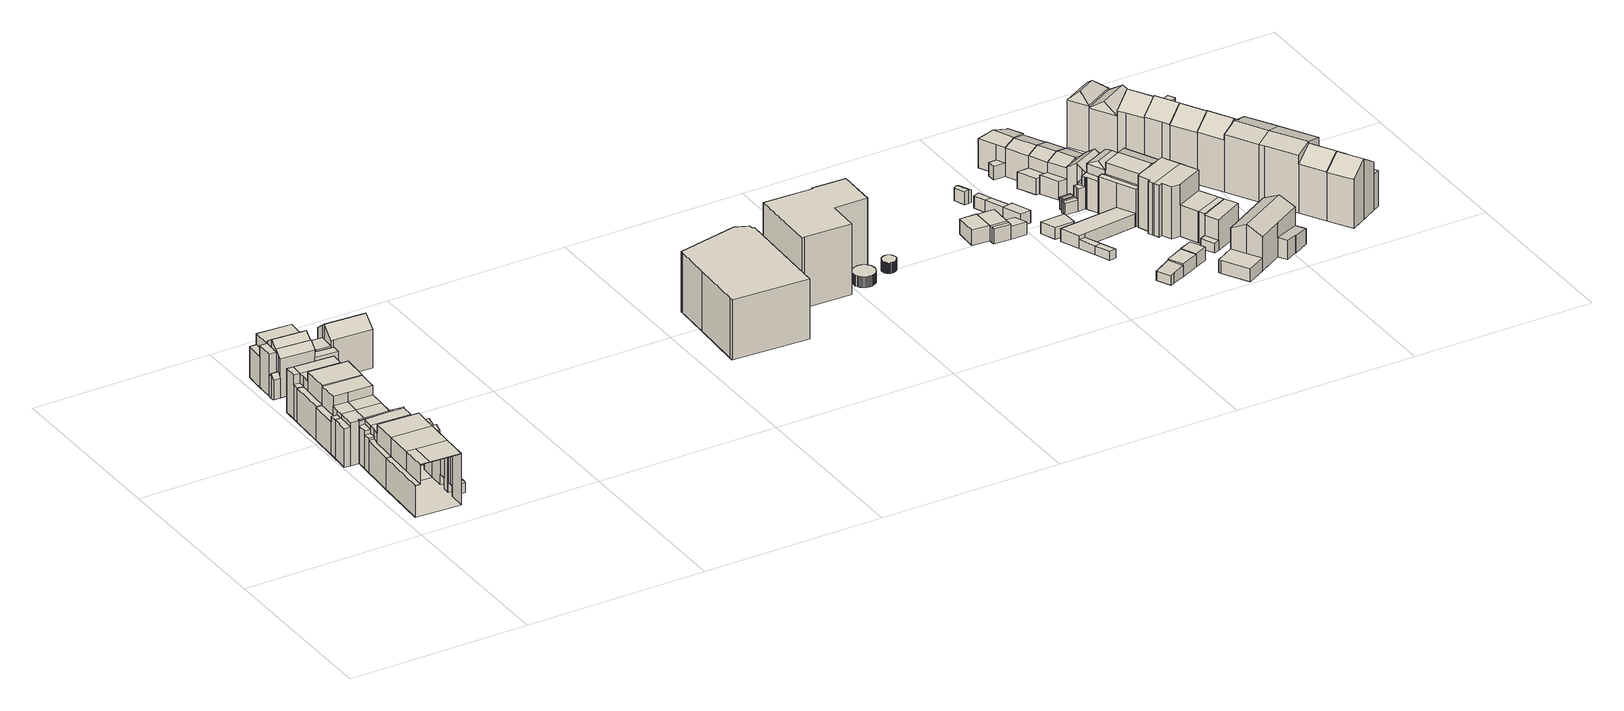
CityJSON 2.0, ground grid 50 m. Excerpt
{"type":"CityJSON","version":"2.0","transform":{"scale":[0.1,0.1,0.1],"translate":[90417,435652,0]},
"CityObjects":{
"building1":{"type":"Building","attributes":{"TerrainHeight":2.44,"bron_tex":"UltraCAM-X 10cm juni 2008","voll_tex":"complete","bron_geo":"Lidar 15-30 punten - nov. 2008","status":"1"},"geometry":[{"type":"MultiSurface","lod":"2","boundaries":[[[0,1,2,3]],[[1,4,5,6,7,2]],[[3,7,8,9,10,11]],[[12,13,14,15,16]],[[17,18,19,20]],[[21,22,23,24]],[[25,26,22,21]],[[27,28,29,30,31,32,33,34,35,36,37,38]],[[24,23,34,33]],[[23,22,39,34]],[[22,26,35,39]],[[26,25,36,35]],[[3,11,15,14]],[[10,9,29,28]],[[9,8,17,20]],[[8,7,40,32]],[[12,16,27,38]],[[13,12,41,42]],[[20,19,30,29]],[[19,18,31,30]],[[18,17,32,31]],[[0,3,14,13]],[[1,0,43,44]],[[7,6,33,40]],[[6,45,21,24]],[[45,5,25,21]],[[5,4,37,36]],[[4,1,44,46]]]}]},
"building2":{"type":"Building","attributes":{"TerrainHeight":2.36,"bron_tex":"UltraCAM-X 10cm juni 2008","voll_tex":"complete","bron_geo":"Lidar 15-30 punten - nov. 2008","status":"1"},"geometry":[{"type":"MultiSurface","lod":"2","boundaries":[[[47,48,49,50]],[[11,10,51,52,53,54]],[[55,56,57]],[[58,59,60,61,62]],[[63,64,65,66,67,68,69]],[[57,70,71,55]],[[72,73,74,75,76]],[[68,67,77,56,55]],[[78,79,80,81]],[[82,83,84,85]],[[86,87,88,89,90,91,92,93,94,95,28,27,96,97]],[[48,47,98,99]],[[49,48,58,62]],[[11,54,61,60]],[[54,53,64,63]],[[53,52,92,100]],[[52,51,82,85]],[[51,10,28,95]],[[59,58,99,27]],[[60,59,16,15]],[[63,69,62,61]],[[69,68,50,49]],[[67,66,88,101]],[[66,65,78,81]],[[65,64,100,91]],[[55,71,76,75]],[[73,72,96,98]],[[72,76,97,96]],[[74,73,47,50]],[[68,55,75,74]],[[77,67,101,87]],[[85,84,93,92]],[[84,83,94,93]],[[83,82,95,94]],[[81,80,89,88]],[[80,79,90,89]],[[79,78,91,90]]]}]},
"building3":{"type":"Building","attributes":{"TerrainHeight":2.09,"bron_tex":"UltraCAM-X 10cm juni 2008","voll_tex":"complete","bron_geo":"Lidar 15-30 punten - nov. 2008","status":"1"},"geometry":[{"type":"MultiSurface","lod":"2","boundaries":[[[102,103,104,105,106]],[[107,108,109,110]],[[111,112,113,114,115]],[[116,115,117,118,119]],[[120,121,122,111,115,116]],[[123,124,125,126]],[[112,127,113]],[[115,114,128,129,117]],[[130,131,132,133,134]],[[135,136,137,138,139,140,141,142,143,144]],[[144,143,145,146,147]],[[148,149,150,151,152,153,154,155,156,157,158,87,86,97,159]],[[107,110,160,161]],[[110,109,131,130]],[[143,142,153,152]],[[142,141,154,153]],[[141,140,155,154]],[[140,139,156,155]],[[139,138,157,156]],[[138,137,158,157]],[[137,136,87,158]],[[114,113,135,162]],[[112,111,57,56]],[[116,119,109,108]],[[119,118,132,131]],[[120,116,125,124]],[[111,122,70,57]],[[122,121,71,70]],[[121,120,163,97]],[[123,126,161,159]],[[126,125,108,107]],[[124,123,159,163]],[[113,127,136,135]],[[127,112,56,77]],[[129,128,144,147]],[[128,114,162,144]],[[130,134,148,160]],[[146,145,151,150]],[[145,143,152,151]],[[102,106,133,132]],[[105,104,150,149]],[[104,103,147,146]],[[164,102,118,117]],[[103,164,117,129]]]}]},
"building4":{"type":"Building","attributes":{"TerrainHeight":1.92,"bron_tex":"UltraCAM-X 10cm juni 2008","voll_tex":"complete","bron_geo":"Lidar 15-30 punten - nov. 2008","status":"1"},"geometry":[{"type":"MultiSurface","lod":"2","boundaries":[[[165,166,167,168]],[[169,170,171,172,173,174]],[[175,176,177,178]],[[179,180,181,182]],[[180,183,184,181]],[[185,186,187,188,189]],[[190,191,183,180,192]],[[148,193,194,195,196,197,198,149]],[[179,182,193,199]],[[182,181,200,193]],[[180,179,168,167]],[[181,184,194,200]],[[184,183,201,194]],[[185,189,202,148]],[[186,185,134,133]],[[190,192,188,187]],[[192,180,167,166]],[[183,191,203,201]],[[165,168,199,202]],[[166,165,189,188]],[[169,174,187,186]],[[174,173,191,190]],[[173,172,195,203]],[[172,171,175,178]],[[171,170,149,198]],[[170,169,106,105]],[[178,177,196,195]],[[177,176,197,196]],[[176,175,198,197]]]}]},
"building5":{"type":"Building","attributes":{"TerrainHeight":2.01,"bron_tex":"UltraCAM-X 10cm juni 2008","voll_tex":"complete","bron_geo":"Lidar 15-30 punten - nov. 2008","status":"1"},"geometry":[{"type":"MultiSurface","lod":"2","boundaries":[[[204,205,206,207,208,209]],[[210,211,212,213,214,215]],[[207,206,210,215]],[[206,205,211,210]],[[205,204,212,211]]]}]},
"building6":{"type":"Building","attributes":{"TerrainHeight":1.66,"bron_tex":"UltraCAM-X 10cm juni 2008","voll_tex":"complete","bron_geo":"Lidar 15-30 punten - nov. 2008","status":"1"},"geometry":[{"type":"MultiSurface","lod":"2","boundaries":[[[216,217,218,219,220]],[[221,222,223,224]],[[225,226,227,228,229]],[[220,219,230,231]],[[232,233,234,235]],[[236,237,233,232]],[[238,239,240,241]],[[242,243,244,245,246,247,248]],[[249,250,251,243,242]],[[252,253,254,255]],[[228,256,257,258,259]],[[260,261,262,263,264,265]],[[266,267,210,215,214,213,212,268,269,270,271,272]],[[242,248,264,273]],[[248,247,240,239]],[[247,246,272,274]],[[246,245,275,272]],[[245,244,266,275]],[[244,243,276,266]],[[249,242,273,263]],[[243,251,267,276]],[[251,250,210,267]],[[250,249,277,210]],[[232,235,278,279]],[[236,232,279,268]],[[237,236,268,280]],[[252,255,269,281]],[[255,254,282,269]],[[228,259,254,253]],[[259,258,270,282]],[[258,257,271,270]],[[257,256,238,241]],[[241,240,274,271]],[[265,264,239,238]],[[263,262,215,277]],[[262,261,208,207]],[[261,260,209,208]],[[216,220,283,226]],[[219,218,260,284]],[[218,217,285,209]],[[286,224,234,233]],[[221,286,233,237]],[[224,223,217,216]],[[223,222,204,285]],[[222,221,280,212]],[[225,229,281,278]],[[229,228,253,252]],[[226,225,235,234]],[[220,231,227,283]],[[231,230,256,227]],[[230,219,284,265]]]}]},
"building7":{"type":"Building","attributes":{"TerrainHeight":2.11,"bron_tex":"UltraCAM-X 10cm juni 2008","voll_tex":"complete","bron_geo":"Lidar 15-30 punten - nov. 2008","status":"1"},"geometry":[{"type":"MultiSurface","lod":"2","boundaries":[[[287,288,289,290,291,292,293,294,295,296]],[[297,298,299,300,301,302,303,304,305,306]],[[287,296,299,298]],[[296,295,300,299]],[[295,294,301,300]],[[294,293,302,301]],[[293,292,303,302]],[[292,291,304,303]],[[291,290,305,304]],[[290,289,306,305]],[[289,288,297,306]],[[288,287,298,297]]]}]},
"building8":{"type":"Building","attributes":{"TerrainHeight":1.69,"bron_tex":"UltraCAM-X 10cm juni 2008","voll_tex":"complete","bron_geo":"Lidar 15-30 punten - nov. 2008","status":"1"},"geometry":[{"type":"MultiSurface","lod":"2","boundaries":[[[307,308,309,310,311,312,313,314,315]],[[316,317,318,319,320,321,322,323,324]],[[315,314,318,317]],[[314,313,319,318]],[[313,312,320,319]],[[312,311,321,320]],[[311,310,322,321]],[[310,309,323,322]],[[309,308,324,323]],[[308,307,316,324]],[[307,315,317,316]]]}]},
"building9":{"type":"Building","attributes":{"TerrainHeight":2.15,"bron_tex":"UltraCAM-X 10cm juni 2008","voll_tex":"complete","bron_geo":"Lidar 15-30 punten - nov. 2008","status":"1"},"geometry":[{"type":"MultiSurface","lod":"2","boundaries":[[[325,326,327,328,329,330,331,332,333,334,335,336,337,338,339,340,341,342,343,344,345,346,347,348,349,350,351,352,353,354,355,356,357,358,359,360,361,362,363,364,365,366,367,368,369,370,371,372,373,374,375,376,377,378]],[[379,380,381,382,383,384,385,386,387,388,389,390,391,392,393,394,395,396,397,398,399,400,401,402,403,404,405,406,407,408,409,410,411,412,413,414,415,416,417,418,419,420,421,422,423,424,425,426,427,428,429,430,431,432]],[[325,378,401,400]],[[378,377,402,401]],[[377,376,403,402]],[[376,375,404,403]],[[375,374,405,404]],[[374,373,406,405]],[[373,372,407,406]],[[372,371,408,407]],[[371,370,409,408]],[[370,369,410,409]],[[369,368,411,410]],[[368,367,412,411]],[[367,366,413,412]],[[366,365,414,413]],[[365,364,415,414]],[[364,363,416,415]],[[363,362,417,416]],[[362,361,418,417]],[[361,360,419,418]],[[360,359,420,419]],[[359,358,421,420]],[[358,357,422,421]],[[357,356,423,422]],[[356,355,424,423]],[[355,354,425,424]],[[354,353,426,425]],[[353,352,427,426]],[[352,351,428,427]],[[351,350,429,428]],[[350,349,430,429]],[[349,348,431,430]],[[348,347,432,431]],[[347,346,379,432]],[[346,345,380,379]],[[345,344,381,380]],[[344,343,382,381]],[[343,342,383,382]],[[342,341,384,383]],[[341,340,385,384]],[[340,339,386,385]],[[339,338,387,386]],[[338,337,388,387]],[[337,336,389,388]],[[336,335,390,389]],[[335,334,391,390]],[[334,333,392,391]],[[333,332,393,392]],[[332,331,394,393]],[[331,330,395,394]],[[330,329,396,395]],[[329,328,397,396]],[[328,327,398,397]],[[327,326,399,398]],[[326,325,400,399]]]}]},
"building10":{"type":"Building","attributes":{"TerrainHeight":2.15,"bron_tex":"UltraCAM-X 10cm juni 2008","voll_tex":"complete","bron_geo":"Lidar 15-30 punten - nov. 2008","status":"1"},"geometry":[{"type":"MultiSurface","lod":"2","boundaries":[[[433,434,435,436,437,438,439,440,441,442,443,444,445,446,447,448,449,450,451,452,453,454,455,456,457,458,459,460,461,462,463,464,465,466,467,468,469,470,471,472,473,474,475,476,477,478,479,480,481,482,483,484,485,486,487,488,489,490,491,492,493]],[[494,495,496,497,498,499,500,501,502,503,504,505,506,507,508,509,510,511,512,513,514,515,516,517,518,519,520,521,522,523,524,525,526,527,528,529,530,531,532,533,534,535,536,537,538]],[[433,493,526,525]],[[493,492,539,526]],[[492,491,527,539]],[[491,490,540,527]],[[490,489,528,540]],[[489,488,541,528]],[[488,487,529,541]],[[487,486,542,529]],[[486,485,530,542]],[[485,484,531,530]],[[484,483,543,531]],[[483,482,532,543]],[[482,481,544,532]],[[481,480,533,544]],[[480,479,534,533]],[[479,478,535,534]],[[478,477,536,535]],[[477,476,537,536]],[[476,475,545,537]],[[475,474,538,545]],[[474,473,494,538]],[[473,472,495,494]],[[472,471,546,495]],[[471,470,496,546]],[[470,469,497,496]],[[469,468,498,497]],[[468,467,547,498]],[[467,466,499,547]],[[466,465,500,499]],[[465,464,501,500]],[[464,463,502,501]],[[463,462,503,502]],[[462,461,504,503]],[[461,460,548,504]],[[460,459,505,548]],[[459,458,506,505]],[[458,457,549,506]],[[457,456,507,549]],[[456,455,550,507]],[[455,454,508,550]],[[454,453,551,508]],[[453,452,509,551]],[[452,451,510,509]],[[451,450,552,510]],[[450,449,511,552]],[[449,448,512,511]],[[448,447,513,512]],[[447,446,514,513]],[[446,445,515,514]],[[445,444,516,515]],[[444,443,553,516]],[[443,442,517,553]],[[442,441,518,517]],[[441,440,519,518]],[[440,439,520,519]],[[439,438,521,520]],[[438,437,554,521]],[[437,436,522,554]],[[436,435,523,522]],[[435,434,524,523]],[[434,433,525,524]]]}]},
"building11":{"type":"Building","attributes":{"TerrainHeight":1.33,"bron_tex":"UltraCAM-X 10cm juni 2008","voll_tex":"complete","bron_geo":"Lidar 15-30 punten - nov. 2008","status":"1"},"geometry":[{"type":"MultiSurface","lod":"2","boundaries":[[[555,556,557,558,559]],[[559,558,560,561,562]],[[563,564,565,566]],[[567,568,556,555]],[[569,570,571,572,573,574,575]],[[555,559,571,576]],[[558,557,577,578]],[[557,556,579,577]],[[562,561,574,580]],[[561,560,575,574]],[[560,558,578,581]],[[563,566,573,572]],[[566,565,580,573]],[[565,564,559,562]],[[564,563,572,571]],[[567,555,576,570]],[[556,568,582,579]],[[568,567,570,569]]]}]},
"building12":{"type":"Building","attributes":{"TerrainHeight":1.66,"bron_tex":"UltraCAM-X 10cm juni 2008","voll_tex":"complete","bron_geo":"Lidar 15-30 punten - nov. 2008","status":"1"},"geometry":[{"type":"MultiSurface","lod":"2","boundaries":[[[582,583,584,581]],[[575,585,586,569]],[[581,584,585,575]],[[584,583,586,585]],[[583,582,569,586]]]}]},
"building13":{"type":"Building","attributes":{"TerrainHeight":2.6,"bron_tex":"UltraCAM-X 10cm juni 2008","voll_tex":"complete","bron_geo":"Lidar 15-30 punten - nov. 2008","status":"1"},"geometry":[{"type":"MultiSurface","lod":"2","boundaries":[[[587,588,589,590]],[[590,589,591,592]],[[593,594,595,596]],[[587,590,597,593]],[[589,588,596,598]],[[588,587,593,596]],[[590,592,594,597]],[[592,591,595,594]],[[591,589,598,595]]]}]},
"building14":{"type":"Building","attributes":{"TerrainHeight":2.44,"bron_tex":"UltraCAM-X 10cm juni 2008","voll_tex":"complete","bron_geo":"Lidar 15-30 punten - nov. 2008","status":"1"},"geometry":[{"type":"MultiSurface","lod":"2","boundaries":[[[599,600,601,602]],[[603,604,605,606]],[[599,602,605,604]],[[602,601,606,605]],[[600,599,604,603]]]}]},
"building15":{"type":"Building","attributes":{"TerrainHeight":2.37,"bron_tex":"UltraCAM-X 10cm juni 2008","voll_tex":"complete","bron_geo":"Lidar 15-30 punten - nov. 2008","status":"1"},"geometry":[{"type":"MultiSurface","lod":"2","boundaries":[[[601,600,607,608]],[[603,606,609,610]],[[601,608,609,606]],[[607,600,603,610]]]}]},
"building16":{"type":"Building","attributes":{"TerrainHeight":2.25,"bron_tex":"UltraCAM-X 10cm juni 2008","voll_tex":"complete","bron_geo":"Lidar 15-30 punten - nov. 2008","status":"1"},"geometry":[{"type":"MultiSurface","lod":"2","boundaries":[[[611,612,613,614,615,616]],[[609,617,618,619,620,610]],[[612,611,608,607]],[[611,616,617,609]],[[616,615,618,617]],[[615,614,619,618]],[[614,613,620,619]],[[613,612,610,620]]]}]},
"building17":{"type":"Building","attributes":{"TerrainHeight":2.05,"bron_tex":"UltraCAM-X 10cm juni 2008","voll_tex":"complete","bron_geo":"Lidar 15-30 punten - nov. 2008","status":"1"},"geometry":[{"type":"MultiSurface","lod":"2","boundaries":[[[621,622,623,624]],[[625,626,627,628]],[[624,623,626,625]],[[622,621,628,627]]]}]},
"building18":{"type":"Building","attributes":{"TerrainHeight":2.06,"bron_tex":"UltraCAM-X 10cm juni 2008","voll_tex":"complete","bron_geo":"Lidar 15-30 punten - nov. 2008","status":"1"},"geometry":[{"type":"MultiSurface","lod":"2","boundaries":[[[623,622,629,630]],[[627,626,631,632]],[[623,630,631,626]],[[630,629,632,631]],[[629,622,627,632]]]}]},
"building19":{"type":"Building","attributes":{"TerrainHeight":2.14,"bron_tex":"UltraCAM-X 10cm juni 2008","voll_tex":"complete","bron_geo":"Lidar 15-30 punten - nov. 2008","status":"1"},"geometry":[{"type":"MultiSurface","lod":"2","boundaries":[[[633,634,635,636]],[[637,638,639,640]],[[633,636,638,637]],[[636,635,639,638]],[[635,634,640,639]],[[634,633,637,640]]]}]},
"building20":{"type":"Building","attributes":{"TerrainHeight":1.8,"bron_tex":"UltraCAM-X 10cm juni 2008","voll_tex":"complete","bron_geo":"Lidar 15-30 punten - nov. 2008","status":"1"},"geometry":[{"type":"MultiSurface","lod":"2","boundaries":[[[641,642,643,644]],[[645,646,647,648,649,650]],[[651,652,653,654]],[[655,656,657,658,659,660]],[[645,650,655,660]],[[650,649,661,655]],[[648,647,658,662]],[[647,646,659,658]],[[646,645,660,659]],[[641,644,663,661]],[[643,642,662,664]],[[642,641,649,648]],[[651,654,656,663]],[[654,653,657,656]],[[653,652,664,657]],[[652,651,644,643]]]}]},
"building21":{"type":"Building","attributes":{"TerrainHeight":2.35,"bron_tex":"UltraCAM-X 10cm juni 2008","voll_tex":"complete","bron_geo":"Lidar 15-30 punten - nov. 2008","status":"1"},"geometry":[{"type":"MultiSurface","lod":"2","boundaries":[[[665,666,667,668]],[[669,670,671,672]],[[673,669,672,674]],[[675,676,677,678,679,680]],[[670,669,681,675]],[[672,671,678,682]],[[671,670,665,668]],[[669,673,676,681]],[[673,674,677,676]],[[674,672,682,677]]]}]},
"building22":{"type":"Building","attributes":{"TerrainHeight":2.33,"bron_tex":"UltraCAM-X 10cm juni 2008","voll_tex":"complete","bron_geo":"Lidar 15-30 punten - nov. 2008","status":"1"},"geometry":[{"type":"MultiSurface","lod":"2","boundaries":[[[683,684,685,686,668,667,687,665]],[[688,689,690,691,692,693]],[[685,694,695,686]],[[675,680,679,678,696,697,698,699,700,701,702]],[[683,665,675,702]],[[687,666,665]],[[687,667,666]],[[685,684,701,703]],[[684,683,702,701]],[[688,693,696,678]],[[690,689,704,699]],[[705,688,668,686]],[[689,705,686,695]],[[695,694,700,704]],[[694,685,703,700]]]}]},
"building23":{"type":"Building","attributes":{"TerrainHeight":2.11,"bron_tex":"UltraCAM-X 10cm juni 2008","voll_tex":"complete","bron_geo":"Lidar 15-30 punten - nov. 2008","status":"1"},"geometry":[{"type":"MultiSurface","lod":"2","boundaries":[[[706,707,708,709,710,711,712,713]],[[714,715,716,708,707,717]],[[718,719,720,721,722,723,724]],[[725,726,727,728]],[[728,727,729,730]],[[725,728,730]],[[731,732,733,734,735,625,628,736,737,738,739,740,741,742]],[[707,706,743,744]],[[706,713,745,743]],[[711,710,734,746]],[[710,709,734]],[[709,708,747,734]],[[714,717,740,739]],[[717,707,744,748]],[[708,716,749,747]],[[716,715,723,722]],[[715,714,739,738]],[[718,724,737,736]],[[724,723,738,737]],[[722,721,735,749]],[[721,720,625,735]],[[720,719,621,624]],[[719,718,736,628]],[[727,726,746,750]],[[726,725,712,711]],[[730,729,733,732]],[[729,727,750,733]],[[725,730,751,752]]]}]},
"building24":{"type":"Building","attributes":{"TerrainHeight":2.54,"bron_tex":"UltraCAM-X 10cm juni 2008","voll_tex":"complete","bron_geo":"Lidar 15-30 punten - nov. 2008","status":"1"},"geometry":[{"type":"MultiSurface","lod":"2","boundaries":[[[753,754,755,756]],[[757,758,759,760,761,762]],[[763,764,765,758,757,766]],[[767,768,769,770,771,772,773,774,775]],[[753,756,774,773]],[[756,755,775,774]],[[754,753,773,772]],[[757,762,768,776]],[[761,760,770,769]],[[760,759,771,770]],[[759,758,777,778]],[[763,766,779,767]],[[766,757,776,779]],[[758,765,780,777]],[[765,764,755,754]],[[764,763,767,775]]]}]},
"building25":{"type":"Building","attributes":{"TerrainHeight":2.59,"bron_tex":"UltraCAM-X 10cm juni 2008","voll_tex":"complete","bron_geo":"Lidar 15-30 punten - nov. 2008","status":"1"},"geometry":[{"type":"MultiSurface","lod":"2","boundaries":[[[781,782,783,784,785,786]],[[787,788,789,790,791]],[[788,792,793,794,789]],[[795,796,797,798,799,800,801,802,803,804,805]],[[781,786,795,805]],[[784,783,803,801]],[[783,782,804,803]],[[782,781,805,804]],[[788,787,806,807]],[[787,791,797,796]],[[791,790,798,797]],[[792,788,807,808]],[[794,793,800,799]],[[793,792,786,785]]]}]},
"building26":{"type":"Building","attributes":{"TerrainHeight":2.78,"bron_tex":"UltraCAM-X 10cm juni 2008","voll_tex":"complete","bron_geo":"Lidar 15-30 punten - nov. 2008","status":"1"},"geometry":[{"type":"MultiSurface","lod":"2","boundaries":[[[778,777,807,806,809]],[[777,780,808,807]],[[772,771,810,796,795]],[[778,809,810,771]],[[809,806,796,810]],[[808,780,772,795]]]}]},
"building27":{"type":"Building","attributes":{"TerrainHeight":2.46,"bron_tex":"UltraCAM-X 10cm juni 2008","voll_tex":"complete","bron_geo":"Lidar 15-30 punten - nov. 2008","status":"1"},"geometry":[{"type":"MultiSurface","lod":"2","boundaries":[[[811,812,813,814,815,816]],[[817,818,819,820,821]],[[818,822,823,819]],[[799,798,824,825,826,827,802,801,800]],[[812,811,801,802]],[[811,816,828,829]],[[816,815,799,800]],[[814,813,827,826]],[[813,812,802,827]],[[829,828,785,784]],[[818,817,790,789]],[[817,821,824,798]],[[821,820,825,824]],[[830,819,831]],[[822,818,789,794]],[[819,832,831]],[[823,822,815,814]]]}]},
"building28":{"type":"Building","attributes":{"TerrainHeight":2.42,"bron_tex":"UltraCAM-X 10cm juni 2008","voll_tex":"complete","bron_geo":"Lidar 15-30 punten - nov. 2008","status":"1"},"geometry":[{"type":"MultiSurface","lod":"2","boundaries":[[[833,834,835,836]],[[834,837,838,839,840,841,835]],[[842,843,844,845]],[[826,825,846,847,848,849,697,696,850]],[[830,836,820]],[[833,832,823]],[[836,835,851,825]],[[834,833,826,852]],[[835,841,846,851]],[[841,840,847,846]],[[838,837,845,844]],[[837,834,852,850]],[[842,845,850,696]],[[843,842,693,692]]]}]},
"building29":{"type":"Building","attributes":{"TerrainHeight":2.33,"bron_tex":"UltraCAM-X 10cm juni 2008","voll_tex":"complete","bron_geo":"Lidar 15-30 punten - nov. 2008","status":"1"},"geometry":[{"type":"MultiSurface","lod":"2","boundaries":[[[853,854,855,856,857]],[[858,859,860,861,862,748,743,745,863,864]],[[854,865,752,751,855]],[[853,865,854]],[[855,751,856]],[[848,847,866,732,731,742,741,740,867,868,699,698,697,849]],[[853,857,840,839]],[[857,856,866,847]],[[858,864,844,843]],[[864,863,839,838]],[[748,862,867,740]],[[862,861,868,867]],[[861,860,699,868]],[[860,859,691,690]],[[859,858,692,691]],[[752,865,713,712]],[[865,853,863,745]],[[856,751,732,866]]]}]},
"building30":{"type":"Building","attributes":{"TerrainHeight":2.3,"bron_tex":"UltraCAM-X 10cm juni 2008","voll_tex":"complete","bron_geo":"Lidar 15-30 punten - nov. 2008","status":"1"},"geometry":[{"type":"MultiSurface","lod":"2","boundaries":[[[869,870,871,872,873,874,875,876]],[[733,877,878,879,880,881,882,734]],[[869,876,734,882]],[[876,875,733,734]],[[875,874,877,733]],[[873,872,879,878]],[[872,871,880,879]],[[871,870,881,880]],[[870,869,882,881]]]}]},
"building31":{"type":"Building","attributes":{"TerrainHeight":2.3,"bron_tex":"UltraCAM-X 10cm juni 2008","voll_tex":"complete","bron_geo":"Lidar 15-30 punten - nov. 2008","status":"1"},"geometry":[{"type":"MultiSurface","lod":"2","boundaries":[[[874,873,883,884,885,886,887]],[[877,888,889,890,891,892,878]],[[874,887,888,877]],[[887,886,893,894]],[[886,885,890,889]],[[885,884,891,890]],[[884,883,892,891]],[[883,873,878,892]]]}]},
"building32":{"type":"Building","attributes":{"TerrainHeight":2.46,"bron_tex":"UltraCAM-X 10cm juni 2008","voll_tex":"complete","bron_geo":"Lidar 15-30 punten - nov. 2008","status":"1"},"geometry":[{"type":"MultiSurface","lod":"2","boundaries":[[[893,895,896,897,898,894]],[[889,888,899,900,901,902]],[[894,898,899,888]],[[898,897,900,899]],[[896,895,902,901]],[[895,893,889,902]]]}]},
"building33":{"type":"Building","attributes":{"TerrainHeight":2.45,"bron_tex":"UltraCAM-X 10cm juni 2008","voll_tex":"complete","bron_geo":"Lidar 15-30 punten - nov. 2008","status":"1"},"geometry":[{"type":"MultiSurface","lod":"2","boundaries":[[[903,904,905,906]],[[897,896,907,908,909]],[[910,911,912,913]],[[901,900,914,915,916,917,918]],[[903,906,918,917]],[[905,904,916,919]],[[904,903,917,916]],[[897,909,914,900]],[[909,908,920,914]],[[921,907,910]],[[907,896,901,918]],[[921,913,908]],[[913,912,915,920]],[[912,911,919,915]],[[911,910,906,905]]]}]},
"building34":{"type":"Building","attributes":{"TerrainHeight":2.44,"bron_tex":"UltraCAM-X 10cm juni 2008","voll_tex":"complete","bron_geo":"Lidar 15-30 punten - nov. 2008","status":"1"},"geometry":[{"type":"MultiSurface","lod":"2","boundaries":[[[922,923,924,925,926,927]],[[928,929,930,931,932]],[[933,934,935,936,937]],[[937,938,939,933]],[[940,941,942,943,944,945,946,947,948,949,950]],[[927,926,943,942]],[[926,925,944,943]],[[925,924,945,944]],[[924,923,946,945]],[[923,922,947,946]],[[937,936,942,951]],[[936,935,922,927]],[[935,934,948,947]],[[934,933,952,932]],[[939,938,941,953]],[[938,937,951,941]],[[933,939,928,952]],[[929,928,953,940]],[[932,931,949,948]],[[931,930,950,949]],[[930,929,940,950]]]}]},
"building35":{"type":"Building","attributes":{"TerrainHeight":1.14,"bron_tex":"UltraCAM-X 10cm juni 2008","voll_tex":"complete","bron_geo":"Lidar 15-30 punten - nov. 2008","status":"1"},"geometry":[{"type":"MultiSurface","lod":"2","boundaries":[[[954,955,956,957,958]],[[959,960,961]],[[962,963,964]],[[962,964,959,961,965]],[[964,963,960,959]],[[966,967,968,969,970,971,972,973]],[[958,957,970,969]],[[957,956,971,970]],[[956,955,972,971]],[[961,960,955,954]],[[963,962,966,973]],[[965,961,974,975]],[[960,963,976,977]]]}]},
"building36":{"type":"Building","attributes":{"TerrainHeight":1.16,"bron_tex":"UltraCAM-X 10cm juni 2008","voll_tex":"complete","bron_geo":"Lidar 15-30 punten - nov. 2008","status":"1"},"geometry":[{"type":"MultiSurface","lod":"2","boundaries":[[[976,978,979,977]],[[978,980,981,979]],[[976,980,978]],[[973,972,982,983]],[[977,979,984,972]],[[979,981,982,984]],[[980,976,973,983]]]}]},
"building37":{"type":"Building","attributes":{"TerrainHeight":0.5,"bron_tex":"UltraCAM-X 10cm juni 2008","voll_tex":"complete","bron_geo":"Lidar 15-30 punten - nov. 2008","status":"1"},"geometry":[{"type":"MultiSurface","lod":"2","boundaries":[[[985,986,987,988,989]],[[990,985,989,991]],[[992,993,994,995]],[[982,996,997,998,999,983]],[[985,990,981,1000]],[[990,991,993,992]],[[992,995,996,982]],[[995,994,997,996]],[[986,985,1000,980]],[[988,987,999,998]],[[987,986,983,999]]]}]},
"building38":{"type":"Building","attributes":{"TerrainHeight":0.2,"bron_tex":"UltraCAM-X 10cm juni 2008","voll_tex":"complete","bron_geo":"Lidar 15-30 punten - nov. 2008","status":"1"},"geometry":[{"type":"MultiSurface","lod":"2","boundaries":[[[1001,1002,1003,1004,1005]],[[1006,1001,1005,1007]],[[1008,1009,1010,1011]],[[998,997,1012,1013,1014,1015]],[[1001,1006,991,989]],[[1006,1007,1010,1009]],[[1007,1005,1016,1017]],[[1009,1008,994,993]],[[1008,1011,1012,997]],[[1011,1010,1013,1012]],[[1002,1001,989,988]],[[1005,1004,1018,1016]],[[1004,1003,1015,1014]],[[1003,1002,998,1015]]]}]},
"building39":{"type":"Building","attributes":{"TerrainHeight":0.25,"bron_tex":"UltraCAM-X 10cm juni 2008","voll_tex":"complete","bron_geo":"Lidar 15-30 punten - nov. 2008","status":"1"},"geometry":[{"type":"MultiSurface","lod":"2","boundaries":[[[1016,1018,1019,1020]],[[1017,1016,1020,1021]],[[1014,1013,1022,1023]],[[1017,1021,1022,1013]],[[1019,1018,1014,1023]]]}]},
"building40":{"type":"Building","attributes":{"TerrainHeight":0.2,"bron_tex":"UltraCAM-X 10cm juni 2008","voll_tex":"complete","bron_geo":"Lidar 15-30 punten - nov. 2008","status":"1"},"geometry":[{"type":"MultiSurface","lod":"2","boundaries":[[[1024,1025,1026,1027]],[[1028,1024,1027,1029]],[[1023,1022,1030,1031]],[[1025,1024,1020,1019]],[[1027,1032,1033]],[[1026,1025,1023,1031]],[[1024,1028,1021,1020]],[[1028,1029,1030,1022]],[[1034,1035,1033]],[[1035,1027,1033]]]}]},
"building41":{"type":"Building","attributes":{"TerrainHeight":-0.03,"bron_tex":"UltraCAM-X 10cm juni 2008","voll_tex":"complete","bron_geo":"Lidar 15-30 punten - nov. 2008","status":"1"},"geometry":[{"type":"MultiSurface","lod":"2","boundaries":[[[1036,1033,1037,1038,1039]],[[1033,1040,1041,1037]],[[1042,1043,1044,1045]],[[1031,1030,1046,1047,1048,1049,1050]],[[1034,1036,1029]],[[1036,1039,1043,1042]],[[1039,1038,1049,1048]],[[1040,1032,1026]],[[1041,1040,1031,1050]],[[1042,1045,1046,1030]],[[1045,1044,1047,1046]],[[1044,1043,1048,1047]]]}]},
"building42":{"type":"Building","attributes":{"TerrainHeight":-0.03,"bron_tex":"UltraCAM-X 10cm juni 2008","voll_tex":"complete","bron_geo":"Lidar 15-30 punten - nov. 2008","status":"1"},"geometry":[{"type":"MultiSurface","lod":"2","boundaries":[[[1038,1037,1051,1052]],[[1037,1041,1053,1054,1051]],[[1050,1049,1055,1056,1057]],[[1038,1052,1055,1049]],[[1052,1051,1058,1059]],[[1051,1054,1060,1058]],[[1054,1053,1057,1056]],[[1053,1041,1050,1057]]]}]},
"building43":{"type":"Building","attributes":{"TerrainHeight":0.2,"bron_tex":"UltraCAM-X 10cm juni 2008","voll_tex":"complete","bron_geo":"Lidar 15-30 punten - nov. 2008","status":"1"},"geometry":[{"type":"MultiSurface","lod":"2","boundaries":[[[1058,1061,1062,1063,1064,1059]],[[1060,1065,1061,1058]],[[1056,1055,1066,1067,1068,1069]],[[1059,1064,1066,1055]],[[1064,1063,1070,1071]],[[1063,1062,1072,1073]],[[1062,1061,1074,1075]],[[1061,1065,1076,1074]],[[1065,1060,1056,1069]]]}]},
"building44":{"type":"Building","attributes":{"TerrainHeight":0.34,"bron_tex":"UltraCAM-X 10cm juni 2008","voll_tex":"complete","bron_geo":"Lidar 15-30 punten - nov. 2008","status":"1"},"geometry":[{"type":"MultiSurface","lod":"2","boundaries":[[[1074,1076,1077,1078]],[[1075,1074,1078,1079,1080]],[[1081,1082,1083,1084]],[[1069,1068,1085,1086,1087,1088,1089]],[[1078,1077,1089,1090]],[[1077,1076,1069,1089]],[[1075,1080,1091,1072]],[[1080,1079,1082,1081]],[[1079,1078,1090,1088]],[[1081,1084,1092,1091]],[[1084,1083,1087,1086]],[[1083,1082,1088,1087]]]}]},
"building45":{"type":"Building","attributes":{"TerrainHeight":-0.03,"bron_tex":"UltraCAM-X 10cm juni 2008","voll_tex":"complete","bron_geo":"Lidar 15-30 punten - nov. 2008","status":"1"},"geometry":[{"type":"MultiSurface","lod":"2","boundaries":[[[1093,1094,1095,1096]],[[1094,1097,1098,1095]],[[1099,1100,1101,1102]],[[1093,1096,1101,1100]],[[1096,1095,1103,1101]],[[1094,1093,1100,1104]],[[1095,1098,1102,1103]],[[1098,1097,1099,1102]],[[1097,1094,1104,1099]]]}]},
"building46":{"type":"Building","attributes":{"TerrainHeight":-0.19,"bron_tex":"UltraCAM-X 10cm juni 2008","voll_tex":"complete","bron_geo":"Lidar 15-30 punten - nov. 2008","status":"1"},"geometry":[{"type":"MultiSurface","lod":"2","boundaries":[[[1105,1106,1107,1108,1109]],[[1110,1111,1112,1113,1114]],[[1105,1109,1111,1110]],[[1109,1108,1112,1111]],[[1108,1107,1113,1112]],[[1107,1106,1114,1113]],[[1106,1105,1110,1114]]]}]},
"building47":{"type":"Building","attributes":{"TerrainHeight":-0.22,"bron_tex":"UltraCAM-X 10cm juni 2008","voll_tex":"complete","bron_geo":"Lidar 15-30 punten - nov. 2008","status":"1"},"geometry":[{"type":"MultiSurface","lod":"2","boundaries":[[[1115,1116,1117,1118]],[[1119,1120,1121,1122]],[[1115,1118,1120,1119]],[[1118,1117,1121,1120]],[[1117,1116,1122,1121]],[[1116,1115,1119,1122]]]}]}
},
"vertices":[
[45,80,144],[71,79,144],[74,151,144],[48,152,144],[157,75,144],[159,121,144],[160,141,144],[160,147,144],[161,163,144],[162,183,144],[164,223,144],[51,228,144],[31,81,89],[45,80,89],[48,152,89],[51,228,89],[38,229,89],[161,163,30],[197,161,30],[198,181,30],[162,183,30],[159,131,30],[195,130,30],[196,140,29],[160,141,29],[159,121,29],[195,120,29],[38,229,0],[164,223,0],[162,183,0],[198,181,0],[197,161,0],[161,163,0],[160,141,0],[196,140,0],[195,120,0],[159,121,0],[157,75,0],[31,81,0],[195,130,0],[160,147,0],[31,81,88],[45,80,88],[45,80,143],[71,79,143],[159,131,144],[157,75,143],
[44,342,95],[43,322,95],[59,322,95],[60,341,95],[166,265,144],[167,285,144],[168,293,144],[54,298,144],[62,371,118],[121,373,118],[62,375,118],[43,322,90],[38,229,90],[51,228,90],[54,298,90],[59,322,90],[54,298,118],[168,293,118],[168,307,118],[170,327,118],[170,336,118],[60,341,118],[59,322,118],[45,375,118],[45,370,118],[45,367,106],[44,342,106],[60,341,106],[62,371,106],[45,370,106],[172,371,118],[168,307,38],[204,305,38],[205,325,38],[170,327,38],[166,265,31],[202,264,31],[203,284,31],[167,285,31],[45,375,0],[172,371,0],[170,327,0],[205,325,0],[204,305,0],[168,307,0],[167,285,0],[203,284,0],[202,264,0],[166,265,0],[45,367,0],[45,370,0],[44,342,0],[43,322,0],[168,293,0],[170,336,0],
[27,463,147],[136,458,147],[137,473,147],[139,512,147],[29,518,147],[8,421,108],[24,420,108],[25,439,108],[9,440,108],[62,375,121],[121,373,121],[132,373,121],[134,414,121],[64,418,121],[24,420,121],[67,461,121],[27,463,121],[25,439,121],[22,371,121],[45,370,121],[45,375,121],[5,372,109],[22,371,109],[24,420,109],[8,421,109],[172,371,121],[135,428,121],[136,458,121],[9,440,93],[25,439,93],[27,463,93],[29,518,93],[12,518,93],[132,373,33],[172,371,33],[257,361,33],[261,360,33],[266,359,33],[272,387,33],[265,388,33],[272,420,33],[169,426,33],[135,428,33],[172,472,33],[137,473,33],[136,458,33],[12,518,0],[139,512,0],[137,473,0],[172,472,0],[169,426,0],[272,420,0],[265,388,0],[272,387,0],[266,359,0],[261,360,0],[257,361,0],[5,372,0],[9,440,0],[8,421,0],[134,414,33],[22,371,0],[67,461,147],
[17,615,97],[34,614,97],[35,633,97],[18,634,97],[29,518,149],[139,512,149],[141,555,149],[142,575,149],[143,586,149],[33,592,149],[141,555,39],[176,553,39],[177,574,39],[142,575,39],[18,634,123],[35,633,123],[37,668,123],[20,669,123],[146,628,123],[148,662,123],[12,518,95],[29,518,95],[33,592,95],[34,614,95],[17,615,95],[33,592,123],[143,586,123],[34,614,123],[20,669,0],[148,662,0],[142,575,0],[177,574,0],[176,553,0],[141,555,0],[18,634,0],[37,668,0],[146,628,0],[17,615,0],[143,586,0],
[135,730,88],[199,726,88],[200,750,88],[153,753,88],[153,755,88],[136,756,88],[200,750,0],[199,726,0],[135,730,0],[136,756,0],[153,755,0],[153,753,0],
[42,756,124],[136,750,124],[136,756,128],[137,775,141],[43,780,141],[41,735,110],[135,730,110],[136,750,127],[42,756,127],[23,757,118],[42,756,118],[45,804,118],[43,804,118],[25,805,118],[139,799,124],[45,804,124],[22,746,70],[41,745,70],[42,756,56],[23,757,56],[22,736,56],[41,735,56],[139,799,62],[196,796,62],[197,821,62],[140,824,62],[195,786,136],[308,779,136],[310,815,108],[241,819,108],[210,820,108],[197,821,108],[196,796,128],[193,750,108],[200,750,108],[307,744,108],[25,805,87],[43,804,87],[46,857,87],[28,858,87],[139,799,118],[140,824,118],[142,852,118],[46,857,118],[136,756,93],[153,755,93],[153,753,93],[193,750,93],[196,796,93],[139,799,93],[310,815,0],[307,744,0],[22,736,0],[28,858,0],[142,852,0],[140,824,0],[210,820,0],[195,786,93],[197,821,0],[241,819,0],[308,779,0],[193,750,0],[23,757,0],[22,746,0],[41,735,0],[25,805,0],[46,857,0],[43,780,118],[137,775,93],[136,750,88],[41,745,118],
[1073,331,169],[1286,321,169],[1296,600,169],[1291,600,169],[1289,612,169],[1254,627,169],[1085,592,169],[1085,585,169],[1081,485,169],[1074,341,169],[1286,321,0],[1073,331,0],[1074,341,0],[1081,485,0],[1085,585,0],[1085,592,0],[1254,627,0],[1289,612,0],[1291,600,0],[1296,600,0],
[1352,455,199],[1482,451,199],[1485,538,199],[1577,536,199],[1580,643,199],[1486,646,199],[1485,643,199],[1349,647,199],[1345,455,199],[1352,455,0],[1345,455,0],[1349,647,0],[1485,643,0],[1486,646,0],[1580,643,0],[1577,536,0],[1485,538,0],[1482,451,0],
[1510,489,30],[1510,486,30],[1510,483,30],[1511,480,30],[1513,476,30],[1515,473,30],[1517,470,30],[1520,467,30],[1523,465,30],[1527,463,30],[1530,461,30],[1534,461,30],[1538,460,30],[1542,460,30],[1547,461,30],[1551,462,30],[1554,464,30],[1558,466,30],[1561,469,30],[1564,472,30],[1566,476,30],[1567,480,30],[1568,483,30],[1569,486,30],[1569,489,30],[1569,492,30],[1568,495,30],[1568,498,30],[1567,501,30],[1565,504,30],[1563,507,30],[1561,509,30],[1559,511,30],[1557,513,30],[1554,515,30],[1551,516,30],[1548,517,30],[1545,518,30],[1542,518,30],[1539,518,30],[1536,518,30],[1533,518,30],[1530,517,30],[1527,516,30],[1524,514,30],[1522,513,30],[1519,511,30],[1517,509,30],[1515,506,30],[1514,504,30],[1512,501,30],[1511,498,30],[1510,495,30],[1510,492,30],[1567,480,0],[1566,476,0],[1564,472,0],[1561,469,0],[1558,466,0],[1554,464,0],[1551,462,0],[1547,461,0],[1542,460,0],[1538,460,0],[1534,461,0],[1530,461,0],[1527,463,0],[1523,465,0],[1520,467,0],[1517,470,0],[1515,473,0],[1513,476,0],[1511,480,0],[1510,483,0],[1510,486,0],[1510,489,0],[1510,492,0],[1510,495,0],[1511,498,0],[1512,501,0],[1514,504,0],[1515,506,0],[1517,509,0],[1519,511,0],[1522,513,0],[1524,514,0],[1527,516,0],[1530,517,0],[1533,518,0],[1536,518,0],[1539,518,0],[1542,518,0],[1545,518,0],[1548,517,0],[1551,516,0],[1554,515,0],[1557,513,0],[1559,511,0],[1561,509,0],[1563,507,0],[1565,504,0],[1567,501,0],[1568,498,0],[1568,495,0],[1569,492,0],[1569,489,0],[1569,486,0],[1568,483,0],
[1601,507,30],[1602,504,30],[1602,502,30],[1603,500,30],[1603,499,30],[1604,498,30],[1605,496,30],[1606,495,30],[1608,493,30],[1609,492,30],[1610,491,30],[1611,491,30],[1613,490,30],[1615,489,30],[1618,489,30],[1620,488,30],[1623,489,30],[1624,489,30],[1626,489,30],[1629,491,30],[1631,492,30],[1632,492,30],[1632,493,30],[1634,495,30],[1635,495,30],[1636,497,30],[1638,500,30],[1638,501,30],[1639,503,30],[1639,506,30],[1639,510,30],[1638,513,30],[1637,516,30],[1635,519,30],[1634,519,30],[1633,521,30],[1630,523,30],[1627,524,30],[1625,525,30],[1624,525,30],[1621,526,30],[1619,526,30],[1618,526,30],[1617,525,30],[1615,525,30],[1613,524,30],[1611,523,30],[1609,522,30],[1608,521,30],[1607,520,30],[1606,520,30],[1606,519,30],[1604,517,30],[1604,516,30],[1603,515,30],[1603,514,30],[1602,513,30],[1602,512,30],[1602,511,30],[1602,510,30],[1601,509,30],[1621,526,0],[1624,525,0],[1627,524,0],[1630,523,0],[1633,521,0],[1635,519,0],[1637,516,0],[1638,513,0],[1639,510,0],[1639,506,0],[1639,503,0],[1638,500,0],[1636,497,0],[1634,495,0],[1632,492,0],[1629,491,0],[1626,489,0],[1623,489,0],[1620,488,0],[1618,489,0],[1615,489,0],[1613,490,0],[1611,491,0],[1609,492,0],[1608,493,0],[1606,495,0],[1605,496,0],[1604,498,0],[1603,500,0],[1602,502,0],[1602,504,0],[1601,507,0],[1601,509,0],[1602,511,0],[1602,513,0],[1603,515,0],[1604,517,0],[1606,519,0],[1607,520,0],[1609,522,0],[1611,523,0],[1613,524,0],[1615,525,0],[1617,525,0],[1619,526,0],[1602,510,0],[1602,512,0],[1603,514,0],[1604,516,0],[1606,520,0],[1608,521,0],[1618,526,0],[1625,525,0],[1634,519,0],[1638,501,0],[1635,495,0],[1632,493,0],[1631,492,0],[1624,489,0],[1610,491,0],[1603,499,0],
[1900,491,43],[1947,489,43],[1947,493,43],[1947,498,42],[1900,500,42],[1948,514,42],[1950,562,42],[1900,563,42],[1851,503,43],[1900,500,43],[1900,563,43],[1854,564,43],[1900,482,42],[1947,480,42],[1947,480,0],[1900,482,0],[1900,500,0],[1851,503,0],[1854,564,0],[1950,562,0],[1948,514,0],[1900,491,0],[1947,493,36],[1947,498,36],[1947,489,36],[1900,563,0],[1948,514,36],[1947,480,36],
[1992,479,36],[1978,513,36],[1978,513,0],[1992,479,0],
[1924,708,36],[1936,678,36],[1946,679,40],[1932,710,40],[1955,679,36],[1940,713,36],[1924,708,0],[1940,713,0],[1955,679,0],[1936,678,0],[1932,710,0],[1946,679,0],
[1947,654,34],[1959,623,34],[1978,624,34],[1964,660,34],[1959,623,0],[1947,654,0],[1964,660,0],[1978,624,0],
[1979,572,34],[1999,574,34],[1999,574,0],[1979,572,0],
[1999,574,35],[1979,572,35],[2000,521,35],[2029,523,35],[2009,574,35],[2008,575,35],[2008,575,0],[2009,574,0],[2029,523,0],[2000,521,0],
[2067,357,25],[2084,313,25],[2103,314,25],[2085,359,25],[2085,359,0],[2103,314,0],[2084,313,0],[2067,357,0],
[2101,271,25],[2120,273,25],[2120,273,0],[2101,271,0],
[2023,466,33],[2040,425,33],[2094,427,33],[2092,470,33],[2023,466,0],[2092,470,0],[2094,427,0],[2040,425,0],
[2196,153,36],[2214,113,36],[2265,136,36],[2246,177,36],[2150,131,27],[2169,92,27],[2181,98,28],[2214,113,32],[2196,153,32],[2155,133,27],[2246,177,37],[2265,136,37],[2301,153,37],[2282,194,37],[2155,133,0],[2282,194,0],[2301,153,0],[2181,98,0],[2169,92,0],[2150,131,0],[2196,153,0],[2214,113,0],[2246,177,0],[2265,136,0],
[2124,529,32],[2126,528,32],[2152,530,32],[2155,531,32],[2124,536,34],[2124,529,33],[2155,531,33],[2154,538,34],[2124,544,33],[2154,545,33],[2124,529,0],[2124,544,0],[2154,545,0],[2155,531,0],[2152,530,0],[2126,528,0],[2124,536,0],[2154,538,0],
[2119,528,32],[2119,527,33],[2120,521,34],[2155,520,34],[2126,528,33],[2155,531,62],[2156,511,62],[2176,511,62],[2176,515,62],[2172,522,62],[2167,532,62],[2120,512,32],[2156,511,32],[2167,532,0],[2172,522,0],[2176,515,0],[2176,511,0],[2120,512,0],[2119,527,0],[2119,528,0],[2120,521,0],[2156,511,0],[2155,520,62],
[2212,478,105],[2202,477,108],[2250,378,108],[2255,379,106],[2255,379,107],[2260,381,104],[2214,478,104],[2213,479,104],[2192,476,104],[2214,427,104],[2239,377,104],[2195,476,106],[2046,409,36],[2067,357,36],[2085,359,36],[2237,377,36],[2239,377,36],[2214,427,36],[2213,427,36],[2214,478,137],[2260,381,137],[2297,399,148],[2255,486,148],[2334,416,137],[2287,513,137],[2214,478,0],[2287,513,0],[2334,416,0],[2255,379,0],[2237,377,0],[2046,409,0],[2213,427,0],[2214,427,0],[2192,476,0],[2195,476,0],[2212,478,0],[2213,479,0],[2212,478,89],[2202,477,89],[2213,479,89],[2260,381,0],[2250,378,0],[2195,476,89],[2239,377,0],[2297,399,0],[2287,513,115],[2214,478,115],
[2056,743,38],[2089,743,38],[2078,767,38],[2056,766,38],[2097,815,92],[2124,759,92],[2160,777,82],[2140,818,82],[2137,817,82],[2137,816,83],[2054,813,82],[2078,767,82],[2089,743,82],[2070,813,86],[2054,813,0],[2137,816,0],[2137,817,0],[2140,818,0],[2160,777,0],[2089,743,0],[2056,743,0],[2056,766,0],[2078,767,0],[2097,815,0],[2124,759,90],[2160,777,79],[2070,813,0],[2089,743,80],
[2085,681,46],[2109,630,46],[2118,630,46],[2120,630,46],[2141,631,46],[2119,682,46],[2189,716,81],[2153,699,92],[2177,648,92],[2214,665,81],[2208,677,81],[2119,682,82],[2141,631,81],[2141,630,81],[2119,682,0],[2189,716,0],[2208,677,0],[2214,665,0],[2141,630,0],[2141,631,0],[2120,630,0],[2118,629,0],[2118,630,0],[2109,630,0],[2085,681,0],[2189,716,79],[2153,699,90],[2119,682,80],
[2170,756,79],[2170,756,0],
[2120,630,53],[2118,629,53],[2142,581,53],[2165,581,53],[2141,630,53],[2141,631,53],[2214,665,82],[2177,648,93],[2201,598,93],[2238,616,82],[2218,657,82],[2141,630,83],[2165,581,83],[2218,657,0],[2238,616,0],[2165,581,0],[2142,581,0],[2141,631,48],[2120,630,48],[2221,608,87],[2201,598,87],[2181,589,87],
[2165,581,87],[2178,555,106],[2250,590,106],[2238,616,87],[2185,540,95],[2190,530,88],[2190,529,87],[2263,564,87],[2257,577,97],[2167,532,68],[2172,522,68],[2190,530,68],[2185,540,68],[2257,577,0],[2263,564,0],[2190,529,0],[2190,530,0],[2185,540,0],[2250,590,0],[2178,555,0],
[2190,529,115],[2212,508,126],[2265,534,126],[2266,556,118],[2263,564,115],[2172,522,89],[2176,515,89],[2176,511,89],[2178,511,89],[2179,508,89],[2190,529,89],[2190,530,89],[2213,479,115],[2266,556,0],[2179,508,0],[2178,511,0],
[2242,371,146],[2255,338,146],[2247,333,146],[2253,322,146],[2254,319,146],[2357,367,146],[2334,416,146],[2255,379,146],[2357,367,0],[2254,319,0],[2253,322,0],[2247,333,0],[2255,338,0],[2242,371,0],
[2261,304,146],[2270,308,146],[2283,281,146],[2307,282,146],[2381,318,146],[2381,318,0],[2307,282,0],[2283,281,0],[2270,308,0],[2261,304,0],[2307,282,88],[2381,318,88],
[2328,233,88],[2329,232,88],[2405,268,88],[2402,276,88],[2402,276,0],[2405,268,0],[2329,232,0],[2328,233,0],
[2320,207,28],[2338,170,28],[2353,177,28],[2336,214,28],[2336,214,88],[2413,251,88],[2411,256,88],[2336,214,86],[2353,177,86],[2431,215,89],[2413,251,89],[2411,256,0],[2431,215,0],[2338,170,0],[2320,207,0],[2336,214,0],[2353,177,0],[2413,251,0],[2387,239,88],
[2460,77,54],[2474,53,54],[2506,71,49],[2507,70,49],[2550,95,43],[2535,121,43],[2350,116,36],[2298,86,36],[2302,79,36],[2342,9,36],[2394,39,36],[2372,77,117],[2394,39,95],[2460,77,95],[2535,121,95],[2513,159,117],[2491,198,95],[2350,116,95],[2298,86,0],[2491,198,0],[2535,121,0],[2550,95,0],[2507,70,0],[2506,71,0],[2474,53,0],[2460,77,0],[2394,39,0],[2342,9,0],[2302,79,0],[2513,159,0],[2372,77,36],[2350,116,0],
[2376,834,69],[2405,785,69],[2416,792,69],[2416,793,69],[2389,842,69],[2365,795,161],[2405,785,132],[2376,834,133],[2290,787,132],[2319,736,132],[2314,767,161],[2375,835,131],[2290,787,0],[2375,835,0],[2376,834,0],[2389,842,0],[2416,793,0],[2416,792,0],[2405,785,0],[2319,736,0],[2376,834,101],[2375,835,101],[2319,736,127],[2405,785,128],
[2346,706,153],[2424,750,153],[2358,666,128],[2444,716,128],[2444,716,0],[2358,666,0],[2424,750,0],
[2401,691,179],[2358,666,143],[2371,645,144],[2396,602,144],[2438,626,179],[2444,716,144],[2481,651,144],[2444,716,94],[2481,651,94],[2503,663,94],[2466,726,94],[2466,726,0],[2503,663,0],[2396,602,0],[2371,645,0],[2401,691,128],
[2438,626,182],[2396,602,147],[2421,558,147],[2431,539,147],[2474,564,182],[2481,651,147],[2517,588,147],[2503,663,97],[2481,651,97],[2517,588,97],[2539,601,97],[2539,601,0],[2517,588,0],[2431,539,0],[2421,558,0],[2474,564,181],[2517,588,146],[2431,539,146],
[2469,474,146],[2512,498,181],[2554,523,146],[2554,523,0],[2469,474,0],
[2512,498,182],[2469,474,147],[2506,408,147],[2549,432,182],[2554,523,147],[2592,457,147],[2592,457,0],[2506,408,0],[2538,426,173],[2549,432,176],[2560,438,173],[2549,432,181],
[2592,457,162],[2597,350,176],[2640,375,162],[2610,427,162],[2506,408,162],[2554,325,162],[2592,457,36],[2610,427,36],[2629,437,36],[2612,467,36],[2612,467,0],[2629,437,0],[2610,427,0],[2640,375,0],[2554,325,0],
[2652,254,176],[2696,279,162],[2562,311,162],[2610,230,162],[2696,279,0],[2610,230,0],[2562,311,0],[2652,254,172],[2696,279,138],[2610,230,138],
[2692,188,172],[2734,212,138],[2730,219,138],[2714,249,137],[2649,163,138],[2714,249,0],[2730,219,0],[2734,212,0],[2649,163,0],[2730,219,80],[2714,249,80],[2734,212,90],[2730,219,90],[2692,188,170],[2734,212,137],[2649,163,137],
[2688,99,137],[2730,123,170],[2772,147,137],[2762,166,137],[2762,166,101],[2772,147,101],[2792,159,101],[2782,177,101],[2762,166,0],[2782,177,0],[2792,159,0],[2772,147,0],[2688,99,0],[2730,123,0],[2762,166,90],[2782,177,90],
[2605,622,22],[2616,602,29],[2647,620,29],[2635,640,22],[2628,582,22],[2659,600,22],[2628,582,0],[2605,622,0],[2635,640,0],[2659,600,0],[2647,620,0],[2616,602,0],
[2552,800,36],[2562,781,36],[2603,803,36],[2602,804,36],[2593,822,36],[2552,800,0],[2593,822,0],[2602,804,0],[2603,803,0],[2562,781,0],
[2669,547,27],[2683,521,27],[2704,533,27],[2690,559,27],[2669,547,0],[2690,559,0],[2704,533,0],[2683,521,0]
]}
